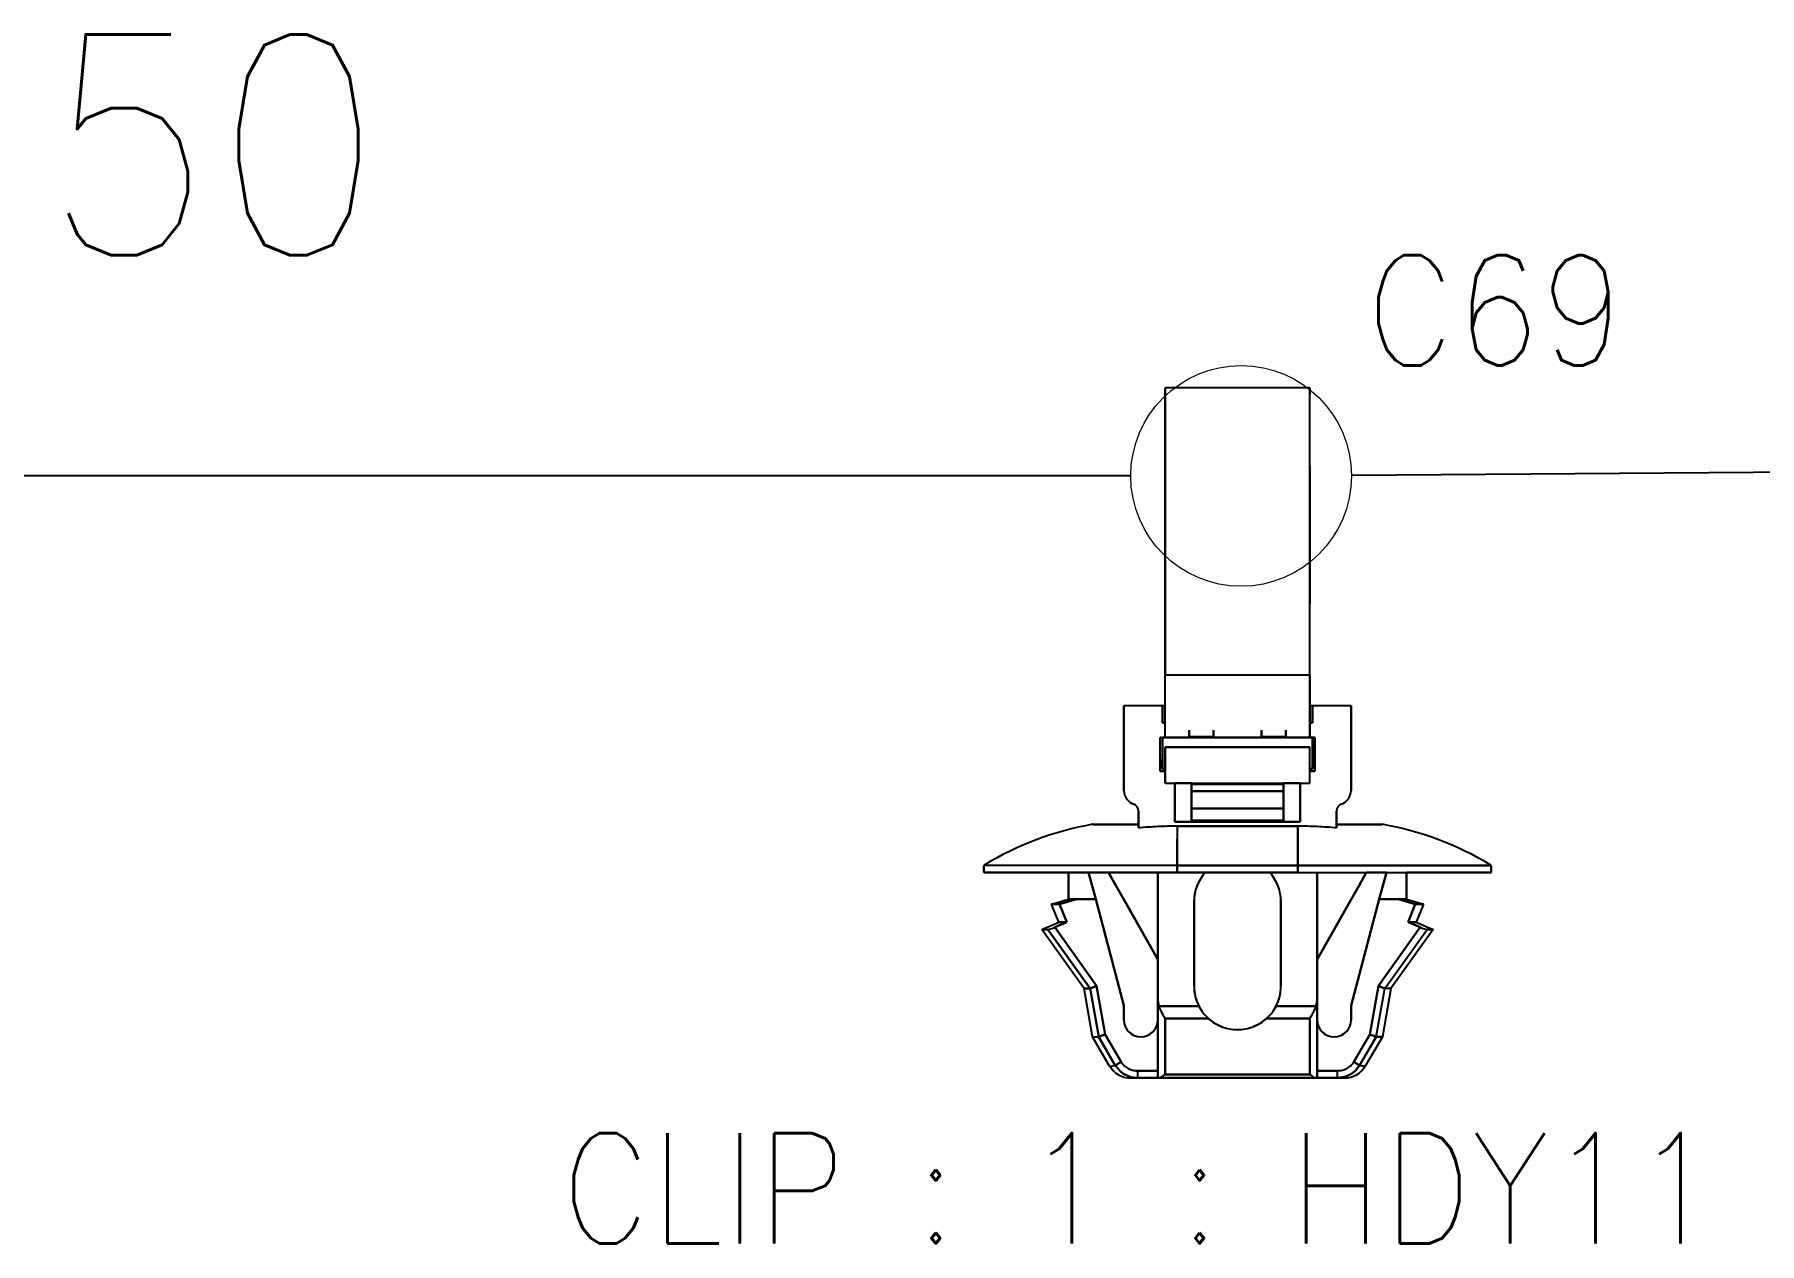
# Model space of a CAD drawing. Header units: inches. Extents: x 47316 to 59086, y 3141 to 11743.
# Drawn here: x 53164.09 to 53203.17, y 5808.14 to 5835.53 of the extents above; entities that cross this region are included whole.
import ezdxf

# ---------------------------------------------------------------- set-up
doc = ezdxf.new("R2010")
doc.units = ezdxf.units.IN
doc.header["$MEASUREMENT"] = 0
doc.styles.get("Standard").update_dxf_attribs({"font": ''})
doc.styles.get('Standard').set_extended_font_data('SimSun')
doc.linetypes.add('_VH_OTCON', pattern='A,0.0001,[7,VeSys.shx,S=0.1,R=0,X=0,Y=0],-0.4,[7,VeSys.shx,S=0.1,R=0,X=0,Y=0],-0.4,["X",Standard,S=1,R=0,X=-0.5,Y=-0.5],-0.0001,[7,VeSys.shx,S=0.1,R=0,X=0,Y=0],-0.4', length=1.2002)

msp = doc.modelspace()

# ---------------------------------------------------------------- linework, layer by layer
at = {"color": 7, "ltscale": 0.378897}
msp.add_line((53189.705, 5827.523), (53189.705, 5821.023), dxfattribs=at)
at = {"color": 7, "ltscale": 0.15}
for p, q in [((53192.989, 5827.523), (53189.705, 5827.523)), ((53189.705, 5821.023), (53192.989, 5821.023)), ((53189.705, 5821.023), (53192.989, 5821.023)), ((53192.989, 5819.387), (53189.705, 5819.387)), ((53189.705, 5819.387), (53192.989, 5819.387)), ((53189.705, 5818.566), (53192.989, 5818.566)), ((53189.705, 5818.566), (53192.989, 5818.566)), ((53192.989, 5811.971), (53189.705, 5811.971)), ((53189.705, 5811.971), (53192.989, 5811.971))]:
    msp.add_line(p, q, dxfattribs=at)
at = {"color": 7, "ltscale": 0.215019}
msp.add_line((53189.705, 5823.056), (53189.705, 5827.523), dxfattribs=at)
at = {"color": 7, "ltscale": 0.315749}
msp.add_line((53189.705, 5827.523), (53189.705, 5821.585), dxfattribs=at)
at = {"color": 7, "ltscale": 0.378905}
msp.add_line((53189.705, 5821.023), (53189.705, 5827.523), dxfattribs=at)
at = {"color": 7, "ltscale": 0.315758}
msp.add_line((53189.705, 5827.523), (53189.705, 5821.585), dxfattribs=at)
at = {"color": 7, "ltscale": 0.378893}
msp.add_line((53192.989, 5821.023), (53192.989, 5827.523), dxfattribs=at)
at = {"color": 7, "ltscale": 0.0272}
msp.add_line((53192.989, 5827.376), (53192.989, 5827.523), dxfattribs=at)
at = {"color": 7, "ltscale": 0.37888}
msp.add_line((53192.989, 5821.023), (53192.989, 5827.523), dxfattribs=at)
at = {"color": 7, "ltscale": 0.027199}
msp.add_line((53192.989, 5827.523), (53192.989, 5827.376), dxfattribs=at)
at = {"color": 7, "ltscale": 0.179182}
msp.add_line((53189.705, 5823.279), (53189.705, 5827.202), dxfattribs=at)
at = {"color": 0, "linetype": '_VH_OTCON', "ltscale": 5}
for p, q in [((53193.929, 5825.546), (53259.897, 5826.011)), ((53188.929, 5825.529), (53146.929, 5825.529))]:
    msp.add_line(p, q, dxfattribs=at)
at = {"color": 7, "ltscale": 0.142589}
msp.add_line((53192.989, 5825.757), (53192.989, 5822.635), dxfattribs=at)
at = {"color": 7, "ltscale": 0.142593}
msp.add_line((53192.989, 5822.634), (53192.989, 5825.756), dxfattribs=at)
at = {"color": 7, "ltscale": 0.026669}
for p, q in [((53189.705, 5823.279), (53189.705, 5822.695)), ((53189.705, 5822.695), (53189.705, 5823.279)), ((53189.705, 5823.056), (53189.705, 5822.473))]:
    msp.add_line(p, q, dxfattribs=at)
at = {"color": 7, "ltscale": 0.108633}
msp.add_line((53189.705, 5820.317), (53189.705, 5822.695), dxfattribs=at)
at = {"color": 7, "ltscale": 0.076392}
msp.add_line((53189.705, 5821.023), (53189.705, 5822.695), dxfattribs=at)
at = {"color": 7, "ltscale": 0.098454}
msp.add_line((53189.705, 5820.317), (53189.705, 5822.473), dxfattribs=at)
at = {"color": 7, "ltscale": 0.057913}
msp.add_line((53189.705, 5820.317), (53189.705, 5821.585), dxfattribs=at)
at = {"color": 7, "ltscale": 0.0644}
for p, q in [((53189.705, 5819.614), (53189.705, 5821.023)), ((53189.705, 5819.614), (53189.705, 5821.023)), ((53192.989, 5821.023), (53192.989, 5819.614)), ((53192.989, 5819.614), (53192.989, 5821.023))]:
    msp.add_line(p, q, dxfattribs=at)
at = {"color": 7, "ltscale": 0.025}
for p, q in [((53188.775, 5819.77), (53188.775, 5820.317)), ((53190.8, 5819.614), (53190.252, 5819.614)), ((53190.8, 5819.614), (53190.252, 5819.614)), ((53190.8, 5819.606), (53190.252, 5819.606)), ((53192.441, 5819.614), (53191.894, 5819.614)), ((53192.441, 5819.614), (53191.894, 5819.614))]:
    msp.add_line(p, q, dxfattribs=at)
at = {"color": 7, "ltscale": 0.039999}
for p, q in [((53189.65, 5820.317), (53188.775, 5820.317)), ((53189.65, 5820.317), (53188.775, 5820.317)), ((53193.919, 5820.317), (53193.043, 5820.317)), ((53193.919, 5820.317), (53193.043, 5820.317))]:
    msp.add_line(p, q, dxfattribs=at)
at = {"color": 7, "ltscale": 0.022501}
for p, q in [((53188.775, 5820.317), (53188.775, 5819.825)), ((53188.775, 5820.317), (53188.775, 5819.825)), ((53193.919, 5820.317), (53193.919, 5819.825)), ((53193.919, 5819.825), (53193.919, 5820.317))]:
    msp.add_line(p, q, dxfattribs=at)
at = {"color": 7, "ltscale": 0.0175}
for p, q in [((53189.65, 5820.317), (53189.65, 5819.934)), ((53189.65, 5820.317), (53189.65, 5819.934)), ((53189.65, 5819.934), (53189.65, 5820.317)), ((53193.043, 5820.317), (53193.043, 5819.934)), ((53193.043, 5819.934), (53193.043, 5820.317))]:
    msp.add_line(p, q, dxfattribs=at)
at = {"color": 7, "ltscale": 0.002499}
for p, q in [((53189.705, 5820.317), (53189.65, 5820.317)), ((53193.043, 5820.317), (53192.989, 5820.317)), ((53189.65, 5819.934), (53189.705, 5819.934)), ((53189.705, 5819.934), (53189.65, 5819.934)), ((53192.989, 5819.934), (53193.043, 5819.934)), ((53193.043, 5819.934), (53192.989, 5819.934)), ((53189.596, 5819.606), (53189.65, 5819.606)), ((53189.596, 5819.606), (53189.65, 5819.606)), ((53193.098, 5819.606), (53193.043, 5819.606)), ((53193.043, 5819.606), (53193.098, 5819.606)), ((53193.043, 5819.606), (53193.098, 5819.606)), ((53189.65, 5818.894), (53189.705, 5818.894)), ((53189.705, 5818.894), (53189.65, 5818.894)), ((53189.65, 5818.894), (53189.705, 5818.894)), ((53192.989, 5818.894), (53193.043, 5818.894)), ((53193.043, 5818.894), (53192.989, 5818.894)), ((53192.989, 5818.894), (53193.043, 5818.894))]:
    msp.add_line(p, q, dxfattribs=at)
at = {"color": 7, "ltscale": 2.6e-05}
for p, q in [((53189.65, 5820.317), (53189.65, 5820.317)), ((53193.043, 5820.317), (53193.043, 5820.317))]:
    msp.add_line(p, q, dxfattribs=at)
at = {"color": 7, "ltscale": 0.064999}
for p, q in [((53188.775, 5819.825), (53188.775, 5818.402)), ((53188.775, 5819.825), (53188.775, 5818.402)), ((53193.919, 5819.825), (53193.919, 5818.402)), ((53193.919, 5818.402), (53193.919, 5819.825))]:
    msp.add_line(p, q, dxfattribs=at)
at = {"color": 7, "ltscale": 0.0625}
msp.add_line((53188.775, 5818.402), (53188.775, 5819.77), dxfattribs=at)
at = {"color": 7, "ltscale": 0.0075}
for p, q in [((53190.252, 5819.606), (53190.252, 5819.77)), ((53190.252, 5819.77), (53190.252, 5819.606)), ((53190.8, 5819.77), (53190.8, 5819.606)), ((53190.8, 5819.606), (53190.8, 5819.77)), ((53191.894, 5819.606), (53191.894, 5819.77)), ((53191.894, 5819.77), (53191.894, 5819.606)), ((53192.441, 5819.77), (53192.441, 5819.606)), ((53192.441, 5819.606), (53192.441, 5819.77)), ((53185.6, 5816.705), (53185.6, 5816.541)), ((53185.6, 5816.541), (53185.6, 5816.705)), ((53189.979, 5816.705), (53189.979, 5816.541)), ((53189.979, 5816.541), (53189.979, 5816.705)), ((53192.715, 5816.541), (53192.715, 5816.705)), ((53192.715, 5816.705), (53192.715, 5816.541)), ((53197.093, 5816.705), (53197.093, 5816.541)), ((53197.093, 5816.541), (53197.093, 5816.705)), ((53189.082, 5812.053), (53189.082, 5811.889)), ((53189.082, 5812.053), (53189.082, 5811.889)), ((53189.541, 5811.889), (53189.541, 5812.053)), ((53193.611, 5811.889), (53193.611, 5812.053)), ((53193.611, 5811.889), (53193.611, 5812.053))]:
    msp.add_line(p, q, dxfattribs=at)
at = {"color": 7, "ltscale": 0.000629}
msp.add_line((53189.609, 5819.606), (53189.596, 5819.606), dxfattribs=at)
at = {"color": 7, "ltscale": 0.035001}
for p, q in [((53189.596, 5819.606), (53189.596, 5818.84)), ((53189.596, 5818.84), (53189.596, 5819.606)), ((53193.098, 5818.84), (53193.098, 5819.606)), ((53193.098, 5818.84), (53193.098, 5819.606)), ((53193.098, 5819.606), (53193.098, 5818.84)), ((53189.979, 5816.541), (53189.979, 5817.307)), ((53189.979, 5816.541), (53189.979, 5817.307))]:
    msp.add_line(p, q, dxfattribs=at)
at = {"color": 7, "ltscale": 0.154999}
for p, q in [((53189.65, 5819.606), (53193.043, 5819.606)), ((53193.043, 5819.606), (53189.65, 5819.606))]:
    msp.add_line(p, q, dxfattribs=at)
at = {"color": 7, "ltscale": 0.032501}
for p, q in [((53189.65, 5819.606), (53189.65, 5818.894)), ((53189.65, 5819.606), (53189.65, 5818.894)), ((53193.043, 5819.606), (53193.043, 5818.894)), ((53193.043, 5818.894), (53193.043, 5819.606))]:
    msp.add_line(p, q, dxfattribs=at)
at = {"color": 7, "ltscale": 0.021939}
msp.add_line((53189.65, 5819.606), (53189.65, 5819.125), dxfattribs=at)
at = {"color": 7, "ltscale": 0.0375}
for p, q in [((53189.705, 5819.387), (53189.705, 5818.566)), ((53189.705, 5818.566), (53189.705, 5819.387)), ((53192.989, 5818.566), (53192.989, 5819.387)), ((53192.989, 5818.566), (53192.989, 5819.387))]:
    msp.add_line(p, q, dxfattribs=at)
at = {"color": 7, "ltscale": 0.000322}
msp.add_line((53190.8, 5819.606), (53190.8, 5819.613), dxfattribs=at)
at = {"color": 7, "ltscale": 0.023056}
msp.add_line((53192.399, 5819.606), (53191.894, 5819.606), dxfattribs=at)
at = {"color": 7, "ltscale": 0.000368}
msp.add_line((53192.441, 5819.614), (53192.441, 5819.606), dxfattribs=at)
at = {"color": 7, "ltscale": 0.010562}
msp.add_line((53189.65, 5818.894), (53189.65, 5819.125), dxfattribs=at)
at = {"color": 7, "ltscale": 0.004999}
for p, q in [((53189.596, 5818.84), (53189.705, 5818.84)), ((53189.705, 5818.84), (53189.596, 5818.84)), ((53192.989, 5818.84), (53193.098, 5818.84)), ((53193.098, 5818.84), (53192.989, 5818.84))]:
    msp.add_line(p, q, dxfattribs=at)
at = {"color": 7, "ltscale": 0.002502}
msp.add_line((53189.705, 5818.84), (53189.705, 5818.894), dxfattribs=at)
at = {"color": 7, "ltscale": 0.040002}
for p, q in [((53189.924, 5818.566), (53189.924, 5817.69)), ((53189.924, 5817.69), (53189.924, 5818.566)), ((53192.77, 5817.69), (53192.77, 5818.566)), ((53192.77, 5817.69), (53192.77, 5818.566)), ((53192.77, 5818.566), (53192.77, 5817.69))]:
    msp.add_line(p, q, dxfattribs=at)
at = {"color": 7, "ltscale": 0.017502}
for p, q in [((53190.307, 5818.566), (53189.924, 5818.566)), ((53192.77, 5818.566), (53192.387, 5818.566))]:
    msp.add_line(p, q, dxfattribs=at)
at = {"color": 7, "ltscale": 0.00087}
for p, q in [((53190.307, 5818.547), (53190.307, 5818.566)), ((53190.307, 5818.566), (53190.307, 5818.547)), ((53192.387, 5818.547), (53192.387, 5818.566)), ((53192.387, 5818.566), (53192.387, 5818.547))]:
    msp.add_line(p, q, dxfattribs=at)
at = {"color": 7, "ltscale": 0.023952}
msp.add_line((53190.307, 5818.042), (53190.307, 5818.566), dxfattribs=at)
at = {"color": 7, "ltscale": 0.007443}
for p, q in [((53190.307, 5818.384), (53190.307, 5818.547)), ((53190.307, 5818.547), (53190.307, 5818.384)), ((53192.387, 5818.384), (53192.387, 5818.547)), ((53192.387, 5818.547), (53192.387, 5818.384))]:
    msp.add_line(p, q, dxfattribs=at)
at = {"color": 7, "ltscale": 0.095001}
for p, q in [((53190.307, 5818.547), (53192.387, 5818.547)), ((53192.387, 5818.547), (53190.307, 5818.547)), ((53190.307, 5818.384), (53192.387, 5818.384)), ((53192.387, 5818.384), (53190.307, 5818.384)), ((53192.387, 5817.993), (53190.307, 5817.993)), ((53190.307, 5817.993), (53192.387, 5817.993)), ((53192.387, 5817.722), (53190.307, 5817.722))]:
    msp.add_line(p, q, dxfattribs=at)
at = {"color": 7, "ltscale": 0.017839}
for p, q in [((53190.307, 5817.993), (53190.307, 5818.384)), ((53190.307, 5818.384), (53190.307, 5817.993)), ((53192.387, 5817.993), (53192.387, 5818.384)), ((53192.387, 5818.384), (53192.387, 5817.993))]:
    msp.add_line(p, q, dxfattribs=at)
at = {"color": 7, "ltscale": 0.013786}
msp.add_line((53189.103, 5817.635), (53189.103, 5817.937), dxfattribs=at)
at = {"color": 7, "ltscale": 0.017471}
for p, q in [((53189.103, 5817.555), (53189.103, 5817.937)), ((53193.591, 5817.555), (53193.591, 5817.937))]:
    msp.add_line(p, q, dxfattribs=at)
at = {"color": 7, "ltscale": 0.017476}
for p, q in [((53189.103, 5817.937), (53189.103, 5817.555)), ((53193.591, 5817.937), (53193.591, 5817.555))]:
    msp.add_line(p, q, dxfattribs=at)
at = {"color": 7, "ltscale": 0.014789}
msp.add_line((53190.307, 5818.014), (53190.307, 5817.69), dxfattribs=at)
at = {"color": 7, "ltscale": 0.013841}
for p, q in [((53190.307, 5817.69), (53190.307, 5817.993)), ((53192.387, 5817.993), (53192.387, 5817.69))]:
    msp.add_line(p, q, dxfattribs=at)
at = {"color": 7, "ltscale": 0.012407}
for p, q in [((53190.307, 5817.722), (53190.307, 5817.993)), ((53192.387, 5817.722), (53192.387, 5817.993))]:
    msp.add_line(p, q, dxfattribs=at)
at = {"color": 7, "ltscale": 0.047501}
for p, q in [((53188.063, 5817.635), (53189.103, 5817.635)), ((53189.103, 5817.635), (53188.063, 5817.635)), ((53193.591, 5817.635), (53194.631, 5817.635)), ((53194.631, 5817.635), (53193.591, 5817.635))]:
    msp.add_line(p, q, dxfattribs=at)
at = {"color": 7, "ltscale": 0.00369}
for p, q in [((53189.103, 5817.555), (53189.103, 5817.635)), ((53193.591, 5817.635), (53193.591, 5817.555))]:
    msp.add_line(p, q, dxfattribs=at)
at = {"color": 7, "ltscale": 0.129999}
for p, q in [((53189.924, 5817.69), (53192.77, 5817.69)), ((53192.77, 5817.69), (53189.924, 5817.69))]:
    msp.add_line(p, q, dxfattribs=at)
at = {"color": 7, "ltscale": 0.040567}
for p, q in [((53189.979, 5817.593), (53189.979, 5816.705)), ((53192.715, 5817.593), (53192.715, 5816.705))]:
    msp.add_line(p, q, dxfattribs=at)
at = {"color": 7, "ltscale": 0.125}
for p, q in [((53192.715, 5817.593), (53189.979, 5817.593)), ((53189.979, 5817.593), (53192.715, 5817.593)), ((53192.715, 5816.705), (53189.979, 5816.705)), ((53189.979, 5816.705), (53192.715, 5816.705)), ((53192.715, 5816.541), (53189.979, 5816.541)), ((53189.979, 5816.541), (53192.715, 5816.541))]:
    msp.add_line(p, q, dxfattribs=at)
at = {"color": 7, "ltscale": 0.040569}
for p, q in [((53189.979, 5817.593), (53189.979, 5816.705)), ((53192.715, 5816.705), (53192.715, 5817.593))]:
    msp.add_line(p, q, dxfattribs=at)
at = {"color": 7, "ltscale": 0.001447}
msp.add_line((53192.387, 5817.722), (53192.387, 5817.69), dxfattribs=at)
at = {"color": 7, "ltscale": 0.02751}
msp.add_line((53192.715, 5816.705), (53192.715, 5817.307), dxfattribs=at)
msp.add_line((53192.715, 5816.705), (53192.715, 5817.307), dxfattribs=at)
at = {"color": 7, "ltscale": 0.2}
for p, q in [((53189.979, 5816.705), (53185.6, 5816.705)), ((53189.979, 5816.705), (53185.6, 5816.705)), ((53197.093, 5816.705), (53192.715, 5816.705)), ((53192.715, 5816.705), (53197.093, 5816.705)), ((53189.979, 5816.541), (53185.6, 5816.541)), ((53185.6, 5816.541), (53189.979, 5816.541)), ((53192.715, 5816.541), (53197.093, 5816.541)), ((53192.715, 5816.541), (53197.093, 5816.541))]:
    msp.add_line(p, q, dxfattribs=at)
at = {"color": 7, "ltscale": 0.087396}
for p, q in [((53185.6, 5816.541), (53187.514, 5816.541)), ((53197.093, 5816.541), (53195.18, 5816.541)), ((53197.093, 5816.541), (53195.18, 5816.541))]:
    msp.add_line(p, q, dxfattribs=at)
at = {"color": 7, "ltscale": 0.0875}
for p, q in [((53187.516, 5816.541), (53185.6, 5816.541)), ((53190.362, 5813.969), (53190.362, 5815.884)), ((53190.362, 5815.884), (53190.362, 5813.969)), ((53192.332, 5815.884), (53192.332, 5813.969)), ((53192.332, 5813.969), (53192.332, 5815.884)), ((53192.332, 5813.969), (53192.332, 5815.884))]:
    msp.add_line(p, q, dxfattribs=at)
at = {"color": 7, "ltscale": 0.027499}
for p, q in [((53187.516, 5815.939), (53187.516, 5816.541)), ((53187.516, 5816.541), (53187.516, 5815.939)), ((53195.178, 5815.939), (53195.178, 5816.541)), ((53195.178, 5816.541), (53195.178, 5815.939))]:
    msp.add_line(p, q, dxfattribs=at)
at = {"color": 7, "ltscale": 0.028456}
for p, q in [((53188.134, 5815.939), (53187.973, 5816.541)), ((53187.973, 5816.541), (53188.134, 5815.939)), ((53194.56, 5815.939), (53194.72, 5816.541)), ((53194.72, 5816.541), (53194.56, 5815.939))]:
    msp.add_line(p, q, dxfattribs=at)
at = {"color": 7, "ltscale": 0.020602}
for p, q in [((53187.973, 5816.541), (53188.424, 5816.541)), ((53194.72, 5816.541), (53194.269, 5816.541)), ((53194.72, 5816.541), (53194.269, 5816.541))]:
    msp.add_line(p, q, dxfattribs=at)
at = {"color": 7, "ltscale": 0.020749}
msp.add_line((53188.428, 5816.541), (53187.973, 5816.541), dxfattribs=at)
at = {"color": 7, "ltscale": 0.015289}
msp.add_line((53188.592, 5816.251), (53188.427, 5816.542), dxfattribs=at)
at = {"color": 7, "ltscale": 0.015242}
for p, q in [((53188.428, 5816.541), (53188.592, 5816.251)), ((53194.102, 5816.251), (53194.266, 5816.541))]:
    msp.add_line(p, q, dxfattribs=at)
at = {"color": 7, "ltscale": 0.02697}
msp.add_line((53188.882, 5815.736), (53188.592, 5816.251), dxfattribs=at)
at = {"color": 7, "ltscale": 0.026985}
for p, q in [((53188.592, 5816.251), (53188.882, 5815.736)), ((53193.811, 5815.736), (53194.102, 5816.251))]:
    msp.add_line(p, q, dxfattribs=at)
at = {"color": 7, "ltscale": 0.089999}
for p, q in [((53189.541, 5816.541), (53189.541, 5814.571)), ((53189.541, 5814.571), (53189.541, 5816.541)), ((53193.153, 5814.571), (53193.153, 5816.541)), ((53193.153, 5816.541), (53193.153, 5814.571))]:
    msp.add_line(p, q, dxfattribs=at)
at = {"color": 7, "ltscale": 0.02701}
msp.add_line((53194.102, 5816.251), (53193.811, 5815.736), dxfattribs=at)
at = {"color": 7, "ltscale": 0.015215}
msp.add_line((53194.266, 5816.541), (53194.102, 5816.251), dxfattribs=at)
at = {"color": 7, "ltscale": 0.018183}
msp.add_line((53187.133, 5815.829), (53187.516, 5815.939), dxfattribs=at)
at = {"color": 7, "ltscale": 0.008429}
for p, q in [((53187.317, 5815.829), (53187.133, 5815.829)), ((53195.212, 5815.419), (53195.396, 5815.419))]:
    msp.add_line(p, q, dxfattribs=at)
at = {"color": 7, "ltscale": 0.020195}
for p, q in [((53187.297, 5815.419), (53187.133, 5815.829)), ((53187.317, 5815.829), (53187.482, 5815.419)), ((53187.482, 5815.419), (53187.317, 5815.829)), ((53195.376, 5815.829), (53195.212, 5815.419)), ((53195.212, 5815.419), (53195.376, 5815.829)), ((53195.561, 5815.829), (53195.396, 5815.419))]:
    msp.add_line(p, q, dxfattribs=at)
at = {"color": 7, "ltscale": 0.008438}
msp.add_line((53187.133, 5815.829), (53187.318, 5815.829), dxfattribs=at)
at = {"color": 7, "ltscale": 0.002185}
msp.add_line((53187.224, 5815.829), (53187.176, 5815.829), dxfattribs=at)
at = {"color": 7, "ltscale": 0.018199}
for p, q in [((53187.701, 5815.939), (53187.317, 5815.829)), ((53187.317, 5815.829), (53187.701, 5815.939)), ((53194.993, 5815.939), (53195.376, 5815.829)), ((53195.376, 5815.829), (53194.993, 5815.939))]:
    msp.add_line(p, q, dxfattribs=at)
at = {"color": 7, "ltscale": 0.000342}
for p, q in [((53187.523, 5815.939), (53187.516, 5815.939)), ((53195.178, 5815.939), (53195.17, 5815.939))]:
    msp.add_line(p, q, dxfattribs=at)
at = {"color": 7, "ltscale": 0.006641}
msp.add_line((53187.516, 5815.939), (53187.661, 5815.939), dxfattribs=at)
at = {"color": 7, "ltscale": 0.002142}
msp.add_line((53187.563, 5815.939), (53187.516, 5815.939), dxfattribs=at)
at = {"color": 7, "ltscale": 0.00033}
for p, q in [((53187.516, 5815.939), (53187.523, 5815.939)), ((53195.171, 5815.939), (53195.178, 5815.939)), ((53195.396, 5815.419), (53195.389, 5815.419))]:
    msp.add_line(p, q, dxfattribs=at)
at = {"color": 7, "ltscale": 0.002136}
msp.add_line((53187.516, 5815.939), (53187.563, 5815.939), dxfattribs=at)
at = {"color": 7, "ltscale": 0.001825}
msp.add_line((53187.523, 5815.939), (53187.563, 5815.939), dxfattribs=at)
at = {"color": 7, "ltscale": 0.003674}
for p, q in [((53187.604, 5815.939), (53187.523, 5815.939)), ((53195.17, 5815.939), (53195.09, 5815.939))]:
    msp.add_line(p, q, dxfattribs=at)
at = {"color": 7, "ltscale": 0.006299}
msp.add_line((53187.701, 5815.939), (53187.563, 5815.939), dxfattribs=at)
at = {"color": 7, "ltscale": 0.006305}
msp.add_line((53187.563, 5815.939), (53187.701, 5815.939), dxfattribs=at)
at = {"color": 7, "ltscale": 0.00329}
msp.add_line((53187.676, 5815.939), (53187.604, 5815.939), dxfattribs=at)
at = {"color": 7, "ltscale": 0.019785}
for p, q in [((53188.134, 5815.939), (53187.701, 5815.939)), ((53187.701, 5815.939), (53188.134, 5815.939)), ((53194.56, 5815.939), (53194.993, 5815.939)), ((53194.993, 5815.939), (53194.56, 5815.939))]:
    msp.add_line(p, q, dxfattribs=at)
at = {"color": 7, "ltscale": 0.11383}
for p, q in [((53188.775, 5813.531), (53188.134, 5815.939)), ((53188.134, 5815.939), (53188.775, 5813.531)), ((53193.919, 5813.531), (53194.56, 5815.939)), ((53194.56, 5815.939), (53193.919, 5813.531))]:
    msp.add_line(p, q, dxfattribs=at)
at = {"color": 7, "ltscale": 0.065039}
msp.add_line((53189.541, 5814.571), (53188.841, 5815.81), dxfattribs=at)
at = {"color": 7, "ltscale": 0.064963}
msp.add_line((53193.852, 5815.809), (53193.153, 5814.571), dxfattribs=at)
at = {"color": 7, "ltscale": 0.008441}
for p, q in [((53195.178, 5815.939), (53194.993, 5815.939)), ((53194.993, 5815.939), (53195.178, 5815.939)), ((53195.397, 5815.419), (53195.212, 5815.419))]:
    msp.add_line(p, q, dxfattribs=at)
at = {"color": 7, "ltscale": 0.008432}
msp.add_line((53194.993, 5815.939), (53195.178, 5815.939), dxfattribs=at)
at = {"color": 7, "ltscale": 0.00434}
msp.add_line((53195.09, 5815.939), (53194.995, 5815.939), dxfattribs=at)
at = {"color": 7, "ltscale": 0.002209}
msp.add_line((53195.122, 5815.939), (53195.171, 5815.939), dxfattribs=at)
at = {"color": 7, "ltscale": 0.000286}
for p, q in [((53195.176, 5815.937), (53195.17, 5815.939)), ((53195.17, 5815.939), (53195.176, 5815.937))]:
    msp.add_line(p, q, dxfattribs=at)
at = {"color": 7, "ltscale": 0.018174}
msp.add_line((53195.178, 5815.939), (53195.56, 5815.829), dxfattribs=at)
at = {"color": 7, "ltscale": 0.004681}
for p, q in [((53195.479, 5815.829), (53195.376, 5815.829)), ((53195.376, 5815.829), (53195.479, 5815.829))]:
    msp.add_line(p, q, dxfattribs=at)
at = {"color": 7, "ltscale": 0.002823}
msp.add_line((53195.54, 5815.829), (53195.479, 5815.829), dxfattribs=at)
at = {"color": 7, "ltscale": 0.00282}
for p, q in [((53195.479, 5815.829), (53195.54, 5815.829)), ((53187.317, 5815.419), (53187.379, 5815.419))]:
    msp.add_line(p, q, dxfattribs=at)
at = {"color": 7, "ltscale": 0.000925}
msp.add_line((53195.561, 5815.829), (53195.54, 5815.829), dxfattribs=at)
at = {"color": 7, "ltscale": 0.000912}
for p, q in [((53195.54, 5815.829), (53195.56, 5815.829)), ((53187.297, 5815.419), (53187.317, 5815.419))]:
    msp.add_line(p, q, dxfattribs=at)
at = {"color": 7, "ltscale": 0.019}
msp.add_line((53186.914, 5815.255), (53187.297, 5815.419), dxfattribs=at)
at = {"color": 7, "ltscale": 0.013619}
for p, q in [((53187.482, 5815.419), (53187.208, 5815.302)), ((53187.208, 5815.302), (53187.482, 5815.419)), ((53195.212, 5815.419), (53195.486, 5815.302)), ((53195.486, 5815.302), (53195.212, 5815.419))]:
    msp.add_line(p, q, dxfattribs=at)
at = {"color": 7, "ltscale": 0.0009}
msp.add_line((53187.316, 5815.419), (53187.297, 5815.419), dxfattribs=at)
at = {"color": 7, "ltscale": 0.002856}
msp.add_line((53187.304, 5815.419), (53187.367, 5815.419), dxfattribs=at)
at = {"color": 7, "ltscale": 0.002869}
msp.add_line((53187.367, 5815.419), (53187.304, 5815.419), dxfattribs=at)
at = {"color": 7, "ltscale": 0.002832}
msp.add_line((53187.378, 5815.419), (53187.316, 5815.419), dxfattribs=at)
at = {"color": 7, "ltscale": 0.004715}
msp.add_line((53187.482, 5815.419), (53187.378, 5815.419), dxfattribs=at)
at = {"color": 7, "ltscale": 0.004687}
msp.add_line((53187.379, 5815.419), (53187.482, 5815.419), dxfattribs=at)
at = {"color": 7, "ltscale": 0.06116}
msp.add_line((53189.541, 5814.571), (53188.882, 5815.736), dxfattribs=at)
at = {"color": 7, "ltscale": 0.061156}
for p, q in [((53188.882, 5815.736), (53189.541, 5814.571)), ((53193.153, 5814.571), (53193.811, 5815.736))]:
    msp.add_line(p, q, dxfattribs=at)
at = {"color": 7, "ltscale": 0.040697}
msp.add_line((53189.541, 5814.774), (53189.541, 5815.665), dxfattribs=at)
at = {"color": 7, "ltscale": 0.040701}
msp.add_line((53189.541, 5815.665), (53189.541, 5814.774), dxfattribs=at)
at = {"color": 7, "ltscale": 0.061161}
msp.add_line((53193.811, 5815.736), (53193.153, 5814.571), dxfattribs=at)
at = {"color": 7, "ltscale": 0.004291}
msp.add_line((53195.306, 5815.419), (53195.212, 5815.419), dxfattribs=at)
at = {"color": 7, "ltscale": 0.003809}
msp.add_line((53195.389, 5815.419), (53195.306, 5815.419), dxfattribs=at)
at = {"color": 7, "ltscale": 0.001593}
msp.add_line((53195.355, 5815.419), (53195.39, 5815.419), dxfattribs=at)
at = {"color": 7, "ltscale": 0.000327}
msp.add_line((53195.39, 5815.419), (53195.397, 5815.419), dxfattribs=at)
at = {"color": 7, "ltscale": 0.019025}
msp.add_line((53195.397, 5815.419), (53195.78, 5815.255), dxfattribs=at)
at = {"color": 7, "ltscale": 4.3e-05}
msp.add_line((53186.914, 5815.255), (53186.915, 5815.255), dxfattribs=at)
at = {"color": 7, "ltscale": 0.075271}
for p, q in [((53187.872, 5813.914), (53186.914, 5815.255)), ((53187.049, 5815.255), (53188.007, 5813.914)), ((53188.007, 5813.914), (53187.049, 5815.255)), ((53194.687, 5813.914), (53195.645, 5815.255)), ((53195.78, 5815.255), (53194.822, 5813.914))]:
    msp.add_line(p, q, dxfattribs=at)
at = {"color": 7, "ltscale": 4.9e-05}
msp.add_line((53186.914, 5815.255), (53186.915, 5815.255), dxfattribs=at)
at = {"color": 7, "ltscale": 0.000903}
msp.add_line((53186.915, 5815.255), (53186.935, 5815.255), dxfattribs=at)
at = {"color": 7, "ltscale": 0.000916}
msp.add_line((53186.915, 5815.255), (53186.935, 5815.255), dxfattribs=at)
at = {"color": 7, "ltscale": 0.005222}
msp.add_line((53186.935, 5815.255), (53187.049, 5815.255), dxfattribs=at)
at = {"color": 7, "ltscale": 0.005249}
msp.add_line((53186.935, 5815.255), (53187.05, 5815.255), dxfattribs=at)
at = {"color": 7, "ltscale": 0.074459}
for p, q in [((53187.208, 5815.302), (53188.155, 5813.975)), ((53188.155, 5813.975), (53187.208, 5815.302)), ((53195.486, 5815.302), (53194.538, 5813.975)), ((53194.538, 5813.975), (53195.486, 5815.302))]:
    msp.add_line(p, q, dxfattribs=at)
at = {"color": 7, "ltscale": 0.075264}
msp.add_line((53194.687, 5813.914), (53195.644, 5815.255), dxfattribs=at)
at = {"color": 7, "ltscale": 0.006177}
msp.add_line((53195.644, 5815.255), (53195.78, 5815.255), dxfattribs=at)
at = {"color": 7, "ltscale": 0.006165}
for p, q in [((53195.78, 5815.255), (53195.645, 5815.255)), ((53194.822, 5813.914), (53194.687, 5813.914)), ((53194.822, 5813.914), (53194.687, 5813.914))]:
    msp.add_line(p, q, dxfattribs=at)
at = {"color": 7, "ltscale": 0.039936}
for p, q in [((53189.541, 5814.571), (53189.541, 5813.696)), ((53189.541, 5813.696), (53189.541, 5814.571)), ((53193.153, 5813.696), (53193.153, 5814.571)), ((53193.153, 5814.571), (53193.153, 5813.696))]:
    msp.add_line(p, q, dxfattribs=at)
at = {"color": 7, "ltscale": 0.048712}
msp.add_line((53189.541, 5813.504), (53189.541, 5814.571), dxfattribs=at)
at = {"color": 7, "ltscale": 0.006168}
for p, q in [((53188.007, 5813.914), (53187.872, 5813.914)), ((53187.872, 5813.914), (53188.007, 5813.914))]:
    msp.add_line(p, q, dxfattribs=at)
at = {"color": 7, "ltscale": 0.05076}
for p, q in [((53188.063, 5812.819), (53187.872, 5813.914)), ((53194.822, 5813.914), (53194.63, 5812.819))]:
    msp.add_line(p, q, dxfattribs=at)
at = {"color": 7, "ltscale": 0.002621}
for p, q in [((53188.011, 5813.915), (53188.064, 5813.937)), ((53188.064, 5813.937), (53188.011, 5813.915)), ((53194.63, 5813.937), (53194.683, 5813.915)), ((53194.683, 5813.915), (53194.63, 5813.937))]:
    msp.add_line(p, q, dxfattribs=at)
at = {"color": 7, "ltscale": 0.050773}
for p, q in [((53188.011, 5813.915), (53188.202, 5812.82)), ((53188.202, 5812.82), (53188.011, 5813.915)), ((53194.491, 5812.82), (53194.683, 5813.915))]:
    msp.add_line(p, q, dxfattribs=at)
at = {"color": 7, "ltscale": 0.000205}
for p, q in [((53188.064, 5813.937), (53188.068, 5813.939)), ((53188.068, 5813.939), (53188.064, 5813.937)), ((53194.626, 5813.939), (53194.63, 5813.937)), ((53194.63, 5813.937), (53194.626, 5813.939))]:
    msp.add_line(p, q, dxfattribs=at)
at = {"color": 7, "ltscale": 0.004321}
for p, q in [((53188.068, 5813.939), (53188.155, 5813.975)), ((53188.155, 5813.975), (53188.068, 5813.939)), ((53194.538, 5813.975), (53194.626, 5813.939)), ((53194.626, 5813.939), (53194.538, 5813.975))]:
    msp.add_line(p, q, dxfattribs=at)
at = {"color": 7, "ltscale": 0.051095}
for p, q in [((53188.155, 5813.975), (53188.348, 5812.873)), ((53188.348, 5812.873), (53188.155, 5813.975)), ((53194.538, 5813.975), (53194.346, 5812.873)), ((53194.346, 5812.873), (53194.538, 5813.975))]:
    msp.add_line(p, q, dxfattribs=at)
at = {"color": 7, "ltscale": 0.050769}
msp.add_line((53194.491, 5812.82), (53194.686, 5813.914), dxfattribs=at)
at = {"color": 7, "ltscale": 0.014999}
for p, q in [((53188.775, 5813.202), (53188.775, 5813.531)), ((53188.775, 5813.531), (53188.775, 5813.202)), ((53193.919, 5813.202), (53193.919, 5813.531)), ((53193.919, 5813.202), (53193.919, 5813.531)), ((53193.919, 5813.531), (53193.919, 5813.202))]:
    msp.add_line(p, q, dxfattribs=at)
at = {"color": 7, "ltscale": 0.082565}
for p, q in [((53189.541, 5811.889), (53189.541, 5813.696)), ((53189.541, 5813.696), (53189.541, 5811.889)), ((53193.153, 5813.696), (53193.153, 5811.889)), ((53193.153, 5811.889), (53193.153, 5813.696))]:
    msp.add_line(p, q, dxfattribs=at)
at = {"color": 7, "ltscale": 0.008279}
msp.add_line((53189.541, 5813.323), (53189.541, 5813.504), dxfattribs=at)
at = {"color": 7, "ltscale": 0.041339}
for p, q in [((53189.569, 5813.513), (53190.474, 5813.513)), ((53190.474, 5813.513), (53189.569, 5813.513)), ((53192.22, 5813.513), (53193.125, 5813.513)), ((53193.125, 5813.513), (53192.22, 5813.513))]:
    msp.add_line(p, q, dxfattribs=at)
at = {"color": 7, "ltscale": 0.002634}
for p, q in [((53189.569, 5813.513), (53189.589, 5813.459)), ((53193.105, 5813.459), (53193.125, 5813.513))]:
    msp.add_line(p, q, dxfattribs=at)
at = {"color": 7, "ltscale": 0.002635}
for p, q in [((53189.589, 5813.459), (53189.569, 5813.513)), ((53193.125, 5813.513), (53193.105, 5813.459))]:
    msp.add_line(p, q, dxfattribs=at)
at = {"color": 7, "ltscale": 0.005516}
msp.add_line((53189.541, 5813.202), (53189.541, 5813.323), dxfattribs=at)
at = {"color": 7, "ltscale": 0.052501}
msp.add_line((53189.541, 5812.053), (53189.541, 5813.202), dxfattribs=at)
at = {"color": 7, "ltscale": 0.044711}
for p, q in [((53190.684, 5813.24), (53189.705, 5813.24)), ((53189.705, 5813.24), (53190.684, 5813.24)), ((53192.989, 5813.24), (53192.01, 5813.24)), ((53192.01, 5813.24), (53192.989, 5813.24))]:
    msp.add_line(p, q, dxfattribs=at)
at = {"color": 7, "ltscale": 0.057954}
for p, q in [((53189.705, 5813.24), (53189.705, 5811.971)), ((53189.705, 5811.971), (53189.705, 5813.24)), ((53192.989, 5811.971), (53192.989, 5813.24)), ((53192.989, 5813.24), (53192.989, 5811.971))]:
    msp.add_line(p, q, dxfattribs=at)
at = {"color": 7, "ltscale": 0.001863}
msp.add_line((53190.655, 5813.267), (53190.685, 5813.239), dxfattribs=at)
at = {"color": 7, "ltscale": 0.000505}
msp.add_line((53190.684, 5813.24), (53190.676, 5813.248), dxfattribs=at)
at = {"color": 7, "ltscale": 0.000598}
msp.add_line((53192.01, 5813.24), (53192.019, 5813.249), dxfattribs=at)
at = {"color": 7, "ltscale": 0.006223}
for p, q in [((53188.063, 5812.819), (53188.2, 5812.819)), ((53188.063, 5812.819), (53188.2, 5812.819)), ((53194.63, 5812.819), (53194.494, 5812.819))]:
    msp.add_line(p, q, dxfattribs=at)
at = {"color": 7, "ltscale": 0.034946}
for p, q in [((53188.451, 5812.16), (53188.063, 5812.819)), ((53194.63, 5812.819), (53194.242, 5812.16))]:
    msp.add_line(p, q, dxfattribs=at)
at = {"color": 7, "ltscale": 0.034208}
for p, q in [((53188.579, 5812.174), (53188.2, 5812.819)), ((53194.114, 5812.174), (53194.494, 5812.819))]:
    msp.add_line(p, q, dxfattribs=at)
at = {"color": 7, "ltscale": 0.000128}
for p, q in [((53188.202, 5812.819), (53188.2, 5812.819)), ((53194.494, 5812.819), (53194.491, 5812.819)), ((53194.491, 5812.819), (53194.494, 5812.819))]:
    msp.add_line(p, q, dxfattribs=at)
at = {"color": 7, "ltscale": 0.002806}
for p, q in [((53188.202, 5812.82), (53188.26, 5812.841)), ((53194.434, 5812.841), (53194.491, 5812.82))]:
    msp.add_line(p, q, dxfattribs=at)
at = {"color": 7, "ltscale": 0.00266}
for p, q in [((53188.257, 5812.84), (53188.202, 5812.82)), ((53194.491, 5812.82), (53194.436, 5812.84))]:
    msp.add_line(p, q, dxfattribs=at)
at = {"color": 7, "ltscale": 0.034163}
for p, q in [((53188.202, 5812.82), (53188.579, 5812.174)), ((53194.114, 5812.174), (53194.491, 5812.82))]:
    msp.add_line(p, q, dxfattribs=at)
at = {"color": 7, "ltscale": 0.004276}
for p, q in [((53188.26, 5812.841), (53188.348, 5812.873)), ((53188.348, 5812.873), (53188.26, 5812.841)), ((53194.433, 5812.841), (53194.346, 5812.873)), ((53194.346, 5812.873), (53194.434, 5812.841))]:
    msp.add_line(p, q, dxfattribs=at)
at = {"color": 7, "ltscale": 0.0329}
for p, q in [((53188.348, 5812.873), (53188.713, 5812.253)), ((53188.713, 5812.253), (53188.348, 5812.873)), ((53194.346, 5812.873), (53193.981, 5812.253)), ((53193.981, 5812.253), (53194.346, 5812.873))]:
    msp.add_line(p, q, dxfattribs=at)
at = {"color": 7, "ltscale": 0.006219}
msp.add_line((53194.494, 5812.819), (53194.63, 5812.819), dxfattribs=at)
at = {"color": 7, "ltscale": 0.005864}
msp.add_line((53188.452, 5812.159), (53188.579, 5812.174), dxfattribs=at)
at = {"color": 7, "ltscale": 0.005865}
for p, q in [((53188.452, 5812.159), (53188.579, 5812.174)), ((53194.114, 5812.174), (53194.242, 5812.159))]:
    msp.add_line(p, q, dxfattribs=at)
at = {"color": 7, "ltscale": 0.007092}
for p, q in [((53188.713, 5812.253), (53188.579, 5812.174)), ((53188.579, 5812.174), (53188.713, 5812.253)), ((53194.114, 5812.174), (53193.981, 5812.253)), ((53193.981, 5812.253), (53194.114, 5812.174))]:
    msp.add_line(p, q, dxfattribs=at)
at = {"color": 7, "ltscale": 0.015717}
msp.add_line((53188.924, 5811.889), (53189.268, 5811.889), dxfattribs=at)
at = {"color": 7, "ltscale": 0.015729}
msp.add_line((53189.268, 5811.889), (53188.924, 5811.889), dxfattribs=at)
at = {"color": 7, "ltscale": 0.020941}
for p, q in [((53189.082, 5812.053), (53189.541, 5812.053)), ((53189.541, 5812.053), (53189.082, 5812.053)), ((53189.541, 5811.889), (53189.082, 5811.889)), ((53189.082, 5811.889), (53189.541, 5811.889)), ((53193.611, 5812.053), (53193.153, 5812.053)), ((53193.153, 5812.053), (53193.611, 5812.053)), ((53193.611, 5811.889), (53193.153, 5811.889)), ((53193.153, 5811.889), (53193.611, 5811.889))]:
    msp.add_line(p, q, dxfattribs=at)
at = {"color": 7, "ltscale": 0.012512}
for p, q in [((53189.542, 5811.889), (53189.268, 5811.889)), ((53193.426, 5811.889), (53193.152, 5811.889))]:
    msp.add_line(p, q, dxfattribs=at)
at = {"color": 7, "ltscale": 0.000995}
for p, q in [((53189.563, 5811.889), (53189.541, 5811.889)), ((53189.541, 5811.889), (53189.563, 5811.889)), ((53193.153, 5811.889), (53193.131, 5811.889)), ((53193.131, 5811.889), (53193.153, 5811.889))]:
    msp.add_line(p, q, dxfattribs=at)
at = {"color": 7, "ltscale": 0.163214}
msp.add_line((53193.133, 5811.889), (53189.56, 5811.889), dxfattribs=at)
at = {"color": 7, "ltscale": 0.163013}
msp.add_line((53189.563, 5811.889), (53193.131, 5811.889), dxfattribs=at)
at = {"color": 7, "ltscale": 0.000399}
msp.add_line((53193.125, 5811.89), (53193.133, 5811.889), dxfattribs=at)
at = {"color": 7, "ltscale": 0.012915}
msp.add_line((53193.708, 5811.889), (53193.426, 5811.889), dxfattribs=at)
at = {"color": 7, "ltscale": 0.006183}
msp.add_line((53193.747, 5811.889), (53193.611, 5811.889), dxfattribs=at)
at = {"color": 7, "ltscale": 0.007248}
msp.add_line((53193.611, 5811.889), (53193.77, 5811.889), dxfattribs=at)
at = {"color": 7, "ltscale": 0.004422}
msp.add_line((53193.612, 5811.889), (53193.708, 5811.889), dxfattribs=at)
at = {"color": 7, "ltscale": 0.001605}
msp.add_line((53193.726, 5811.889), (53193.761, 5811.889), dxfattribs=at)
at = {"color": 7, "ltscale": 0.00587}
msp.add_line((53194.242, 5812.159), (53194.114, 5812.174), dxfattribs=at)
at = {"color": 7}
for points in [[(53190.991, 5813.05), (53190.88, 5813.101), (53190.684, 5813.24)], [(53192.01, 5813.24), (53191.814, 5813.101), (53191.702, 5813.05)], [(53189.082, 5811.889), (53188.932, 5811.909), (53188.792, 5811.966), (53188.671, 5812.056), (53188.579, 5812.174)], [(53189.082, 5811.889), (53188.934, 5811.908), (53188.795, 5811.963), (53188.696, 5812.032), (53188.579, 5812.174)], [(53194.114, 5812.174), (53194.022, 5812.055), (53193.901, 5811.965), (53193.761, 5811.909), (53193.611, 5811.889)], [(53194.114, 5812.174), (53194.041, 5812.074), (53193.948, 5811.994), (53193.815, 5811.925), (53193.611, 5811.889)]]:
    msp.add_lwpolyline(points, dxfattribs=at)
at = {"color": 0, "linetype": 'Continuous', "lineweight": 15}
msp.add_circle((53191.429, 5825.529), 2.5, dxfattribs=at)
at = {"color": 7}
for centre, radius, start, end in [((53189.103, 5818.402), 0.328, 179.9994, 250.5293), ((53189.103, 5818.402), 0.328, 180, 250.5288), ((53189.103, 5818.402), 0.328, 179.9994, 250.5294), ((53193.591, 5818.402), 0.328, 289.4712, 0), ((53193.591, 5818.402), 0.328, 289.4707, 0.0006), ((53188.938, 5817.936), 0.166, 57.0425, 70.4553), ((53188.939, 5817.937), 0.164, 0.0195, 70.5097), ((53188.937, 5817.936), 0.166, 0.3156, 70.2132), ((53193.756, 5817.936), 0.166, 109.7868, 179.6844), ((53193.755, 5817.937), 0.164, 109.4907, 179.9809), ((53193.755, 5817.937), 0.165, 109.5431, 137.7308), ((53189.31, 5810.61), 7.135, 100.0643, 121.3266), ((53189.952, 5808.036), 9.556, 92.4655, 95.0982), ((53190.162, 5805.014), 12.585, 92.8258, 94.8248), ((53190.027, 5804.752), 12.841, 90.2174, 92.1704), ((53189.978, 5807.543), 10.05, 89.9939, 92.4892), ((53190.027, 5804.752), 12.841, 90.2174, 92.1704), ((53192.716, 5807.544), 10.049, 87.5107, 90.0063), ((53192.666, 5804.752), 12.841, 87.8296, 89.7826), ((53192.741, 5808.035), 9.557, 84.902, 87.5344), ((53192.532, 5805.014), 12.585, 85.1752, 87.1742), ((53193.384, 5810.61), 7.135, 58.6734, 79.9357), ((53193.384, 5810.61), 7.135, 58.6734, 79.9357), ((53191.361, 5815.878), 1, 138.4852, 179.6729), ((53191.346, 5815.885), 0.984, 138.1813, 180.0244), ((53191.353, 5815.883), 0.991, 162.0866, 179.9516), ((53191.347, 5815.885), 0.985, 359.9744, 41.8082), ((53191.349, 5815.885), 0.983, 17.7035, 41.8454), ((53191.333, 5815.878), 1, 0.3271, 41.5148), ((53187.029, 5815.521), 0.267, 274.42, 288.4837), ((53187.028, 5815.519), 0.265, 274.518, 288.631), ((53186.866, 5816.096), 0.865, 286.6343, 293.2836), ((53186.88, 5816.057), 0.823, 286.458, 293.4523), ((53195.814, 5816.059), 0.825, 246.5546, 253.5173), ((53195.828, 5816.096), 0.865, 246.715, 253.359), ((53195.664, 5815.517), 0.264, 251.3817, 265.6108), ((53195.665, 5815.522), 0.268, 251.5222, 265.5584), ((53191.347, 5813.969), 0.985, 180.0004, 207.5793), ((53191.354, 5813.969), 0.992, 180.0488, 194.3908), ((53191.355, 5813.973), 0.993, 180.2495, 207.6029), ((53191.339, 5813.973), 0.993, 332.3971, 359.7505), ((53191.347, 5813.969), 0.985, 332.4207, 359.9996), ((53191.339, 5813.97), 0.993, 344.7319, 359.944), ((53191.34, 5813.969), 0.992, 345.3918, 359.9518), ((53191.347, 5813.969), 0.985, 345.5164, 359.9998), ((53190.159, 5813.696), 0.619, 179.9621, 197.2519), ((53190.129, 5813.691), 0.589, 179.457, 197.6365), ((53190.662, 5813.904), 1.162, 202.5469, 207.2773), ((53190.652, 5813.9), 1.151, 202.5671, 207.342), ((53191.357, 5813.971), 0.995, 207.4251, 217.048), ((53191.351, 5813.972), 0.99, 207.6266, 217.3119), ((53191.336, 5813.971), 0.995, 322.952, 332.5749), ((53191.343, 5813.972), 0.99, 322.6881, 332.3734), ((53192.042, 5813.9), 1.151, 332.6577, 337.4331), ((53192.032, 5813.904), 1.162, 332.7219, 337.4536), ((53192.534, 5813.696), 0.619, 342.7481, 0.0379), ((53192.564, 5813.691), 0.589, 342.3665, 0.5393), ((53189.158, 5813.203), 0.383, 180.0245, 359.9755), ((53189.158, 5813.202), 0.383, 180.0079, 359.9921), ((53191.199, 5814.188), 1.77, 207.4856, 212.3982), ((53191.172, 5814.173), 1.738, 207.542, 212.4484), ((53191.348, 5813.969), 0.986, 217.297, 227.6662), ((53191.321, 5813.943), 0.949, 217.0272, 227.8015), ((53191.351, 5813.981), 0.997, 227.9955, 248.9005), ((53191.348, 5813.97), 0.986, 240.0689, 253.5652), ((53191.346, 5813.971), 0.987, 285.003, 294.1628), ((53191.346, 5813.969), 0.985, 286.5108, 293.4668), ((53191.343, 5813.981), 0.997, 291.0985, 311.9992), ((53191.373, 5813.943), 0.949, 312.1985, 322.9728), ((53191.346, 5813.969), 0.986, 312.3338, 322.703), ((53191.494, 5814.188), 1.77, 327.6022, 332.5141), ((53191.522, 5814.173), 1.738, 327.5519, 332.4578), ((53193.536, 5813.202), 0.383, 180.0079, 359.9921), ((53193.536, 5813.203), 0.383, 180.0245, 359.9755), ((53191.348, 5813.984), 1, 249.1009, 269.9344), ((53191.35, 5813.968), 0.985, 248.6458, 269.788), ((53191.343, 5813.968), 0.985, 270.212, 291.3542), ((53191.346, 5813.984), 1, 270.066, 290.9012), ((53188.93, 5812.448), 0.559, 211.1509, 269.3427), ((53189.198, 5812.567), 0.577, 212.9454, 223.7059), ((53189.042, 5812.447), 0.382, 210.5337, 227.0049), ((53189.043, 5812.444), 0.381, 226.6533, 243.1845), ((53189.061, 5812.467), 0.409, 227.0192, 242.3839), ((53189.067, 5812.471), 0.416, 241.8404, 256.7535), ((53189.074, 5812.494), 0.44, 242.4141, 256.7359), ((53189.081, 5812.521), 0.468, 256.6879, 270.119), ((53189.104, 5812.741), 0.688, 259.1161, 268.2318), ((53189.556, 5811.969), 0.0802, 273.4236, 294.5804), ((53189.555, 5811.97), 0.081, 273.684, 294.5891), ((53189.559, 5811.968), 0.0794, 272.667, 292.2233), ((53189.558, 5811.969), 0.0799, 272.8797, 292.2757), ((53189.508, 5812.104), 0.224, 291.1833, 300.7947), ((53189.509, 5812.103), 0.223, 291.0314, 300.6778), ((53189.34, 5812.381), 0.548, 301.0217, 311.6949), ((53189.33, 5812.395), 0.566, 301.1911, 311.5329), ((53193.354, 5812.382), 0.55, 228.2977, 238.9488), ((53193.364, 5812.396), 0.567, 228.4937, 238.8197), ((53193.186, 5812.103), 0.224, 239.2021, 248.8182), ((53193.185, 5812.103), 0.223, 239.3169, 248.9701), ((53193.135, 5811.968), 0.0794, 247.7787, 267.3333), ((53193.135, 5811.969), 0.0799, 247.7277, 267.123), ((53193.612, 5812.521), 0.467, 269.877, 283.354), ((53193.59, 5812.741), 0.688, 271.791, 280.9305), ((53193.619, 5812.494), 0.44, 283.3041, 297.6201), ((53193.626, 5812.472), 0.417, 283.2388, 298.1605), ((53193.764, 5812.448), 0.559, 270.6574, 328.8475), ((53193.633, 5812.467), 0.409, 297.6521, 313.0236), ((53193.652, 5812.443), 0.38, 296.8107, 313.3936), ((53193.652, 5812.447), 0.382, 313.0347, 329.4711), ((53193.497, 5812.565), 0.576, 316.2971, 327.0928)]:
    msp.add_arc(centre, radius, start, end, dxfattribs=at)

# ---------------------------------------------------------------- texts
at = {"color": 7, "linetype": '_VH_OTCON', "lineweight": 18, "ltscale": 5, "insert": (53164.287, 5835.529), "char_height": 5, "width": 8.57143, "attachment_point": 1}
msp.add_mtext('\\Fromans.shx;\\W0.9000000000;\\T1.0000000000;\\o\\l50', dxfattribs=at)
at = {"color": 21, "linetype": 'Continuous', "lineweight": 15, "insert": (53194.251, 5830.529), "char_height": 2.5, "width": 6.53571, "attachment_point": 1}
msp.add_mtext('\\Fromans.shx;\\W0.9000000000;\\T1.0000000000;\\o\\lC69', dxfattribs=at)
at = {"color": 42, "linetype": 'Continuous', "lineweight": 15, "insert": (53176.025, 5810.639), "char_height": 2.5, "width": 31.28571, "attachment_point": 1}
msp.add_mtext('\\Fromans.shx;\\W0.9000000000;\\T1.0000000000;\\o\\lCLIP : 1 : HDY11', dxfattribs=at)

doc.saveas('drawing.dxf')
